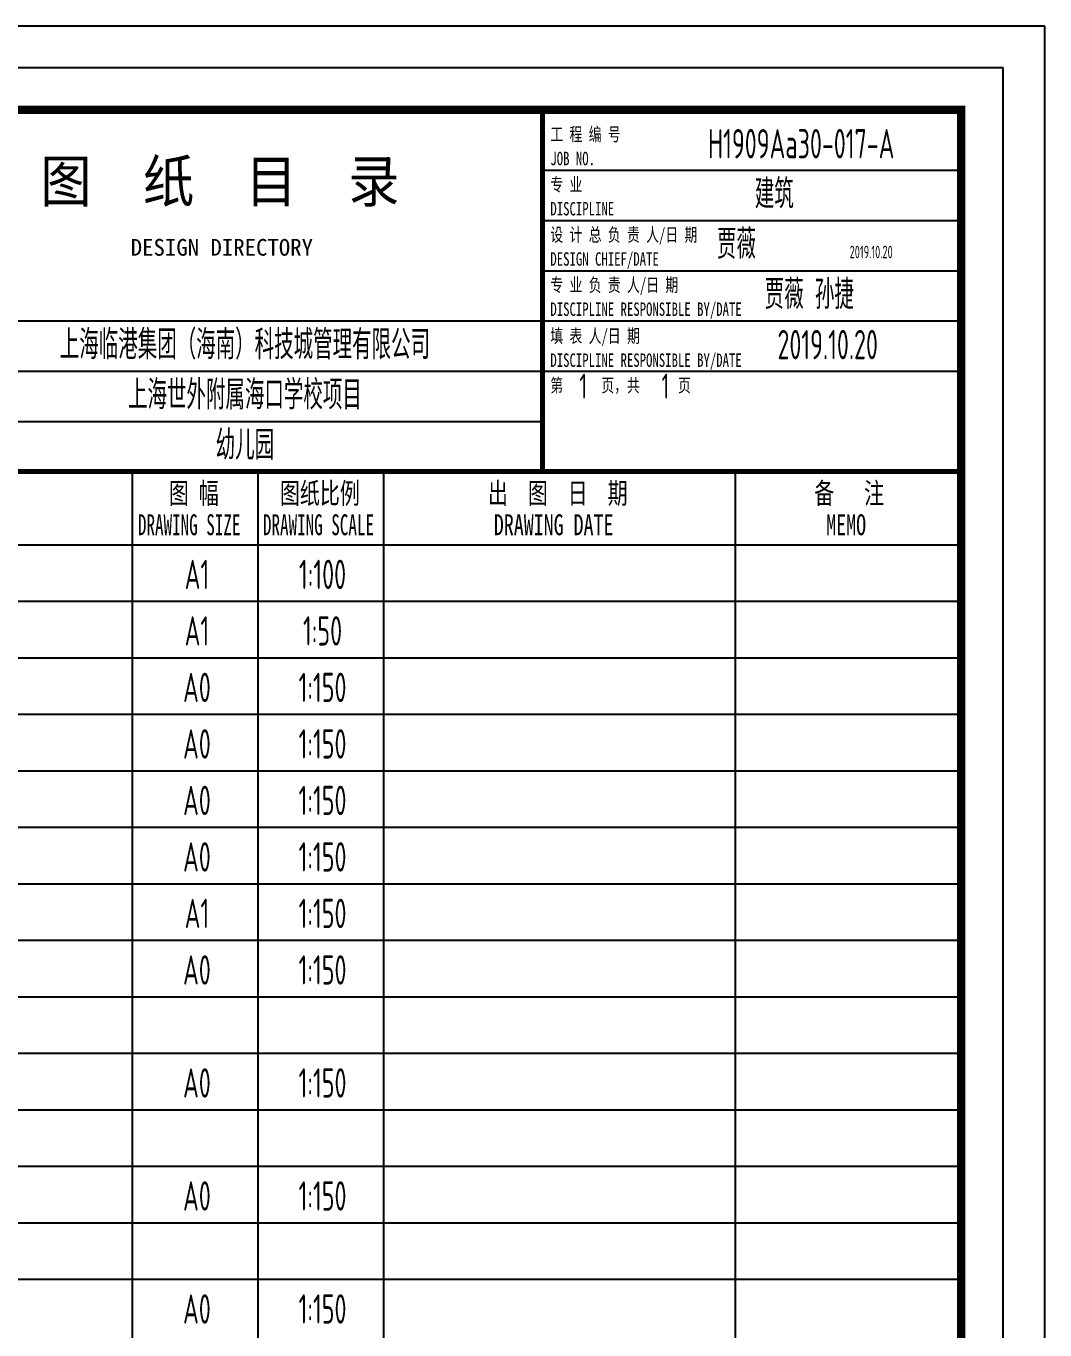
# Model space of a CAD drawing. Header units: millimetres. Extents: x -1048436 to -185795, y -983427 to 400387.
# Drawn here: x -820527 to -808358, y 372309 to 387885 of the extents above; entities that cross this region are included whole.
import ezdxf
from ezdxf.enums import TextEntityAlignment as Align

# ---------------------------------------------------------------- set-up
doc = ezdxf.new("R2010")
doc.units = ezdxf.units.MM
doc.header["$LTSCALE"] = 500
for name, color, linetype in [('C-NOTE', 4, 'Continuous'), ('C-SHET', 11, 'Continuous'), ('C-SHET-TTLB', 11, 'Continuous'), ('通-图框-文字', 4, 'Continuous')]:
    doc.layers.add(name, color=color, linetype=linetype)
doc.styles.add('SHEET-ECADI', font='simhei.ttf', dxfattribs={"width": 0.7})
doc.styles.add('XD2008', font='xd-hzs.shx', dxfattribs={"width": 0.7, "bigfont": 'xd-hztxt.shx'})
doc.styles.add('黑体', font='simhei.ttf')

# ---------------------------------------------------------------- blocks, each defined once
blk = doc.blocks.new('目录')
at = {"layer": 'C-SHET'}
for p, q in [((1387.77, 321.9), (1167.77, 321.9)), ((1387.77, 14.9), (1387.77, 321.9)), ((1382.77, 316.9), (1172.77, 316.9)), ((1382.77, 19.9), (1382.77, 316.9))]:
    blk.add_line(p, q, dxfattribs=at)
at = {"layer": 'C-SHET', "linetype": 'Continuous'}
for p, q in [((1278.77, 268.68), (1278.77, 81.15)), ((1293.77, 268.68), (1293.77, 91.15)), ((1308.77, 268.68), (1308.77, 91.15)), ((1350.77, 268.68), (1350.77, 91.15)), ((1377.77, 259.9), (1177.77, 259.9)), ((1377.77, 253.15), (1189.77, 253.15)), ((1377.77, 246.4), (1189.77, 246.4)), ((1377.77, 239.65), (1189.77, 239.65)), ((1377.77, 232.9), (1189.77, 232.9)), ((1377.77, 226.15), (1189.77, 226.15)), ((1377.77, 219.4), (1189.77, 219.4)), ((1377.77, 212.65), (1189.77, 212.65)), ((1377.77, 205.9), (1189.77, 205.9)), ((1377.77, 199.15), (1189.77, 199.15)), ((1377.77, 192.4), (1189.77, 192.4)), ((1377.77, 185.65), (1189.77, 185.65)), ((1377.77, 178.9), (1189.77, 178.9)), ((1377.77, 172.15), (1189.77, 172.15))]:
    blk.add_line(p, q, dxfattribs=at)
at = {"layer": 'C-SHET', "const_width": 1}
blk.add_lwpolyline([(1377.77, 24.9), (1177.77, 24.9), (1177.77, 311.9), (1377.77, 311.9)], close=True, dxfattribs=at)
at = {"layer": 'C-SHET-TTLB'}
for p, q in [((1327.75, 304.68), (1377.77, 304.68)), ((1327.75, 298.68), (1377.77, 298.68)), ((1327.75, 292.68), (1377.77, 292.68)), ((1252.77, 286.68), (1377.77, 286.68)), ((1252.77, 280.68), (1377.77, 280.68)), ((1252.77, 274.68), (1327.75, 274.68))]:
    blk.add_line(p, q, dxfattribs=at)
at = {"layer": 'C-SHET-TTLB', "const_width": 0.6}
blk.add_lwpolyline([(1327.75, 268.68), (1327.75, 311.9)], dxfattribs=at)
at = {"layer": 'C-SHET-TTLB'}
blk.add_lwpolyline([(1177.77, 268.68, 0.6, 0.6, 0), (1377.77, 268.68, 0.9, 0.9, 0)], format="xyseb", dxfattribs=at)
for s, height, style, width, p in [('工 程 编 号', 1.6, 'SHEET-ECADI', 0.7, (1328.7, 308.18)), ('JOB NO.', 1.6, 'SHEET-ECADI', 0.7, (1328.7, 305.28)), ('图  纸  目  录', 5, '黑体', 0.9, (1267.77, 300.88)), ('专 业', 1.6, 'SHEET-ECADI', 0.7, (1328.7, 302.18)), ('DISCIPLINE', 1.6, 'SHEET-ECADI', 0.7, (1328.7, 299.28)), ('设 计 总 负 责 人/日 期', 1.6, 'SHEET-ECADI', 0.7, (1328.7, 296.18)), ('DESIGN CHIEF/DATE', 1.6, 'SHEET-ECADI', 0.7, (1328.7, 293.28)), ('专 业 负 责 人/日 期', 1.6, 'SHEET-ECADI', 0.7, (1328.7, 290.18)), ('DISCIPLINE RESPONSIBLE BY/DATE', 1.6, 'SHEET-ECADI', 0.7, (1328.7, 287.28)), ('填 表 人/日 期', 1.6, 'SHEET-ECADI', 0.7, (1328.7, 284.09)), ('DISCIPLINE RESPONSIBLE BY/DATE', 1.6, 'SHEET-ECADI', 0.7, (1328.7, 281.19)), ('第      页，共      页', 1.6, 'SHEET-ECADI', 0.7, (1328.7, 278.18)), ('图 幅', 2.5, 'SHEET-ECADI', 0.7, (1283.13, 264.85)), ('图纸比例', 2.5, 'SHEET-ECADI', 0.7, (1296.39, 264.85)), ('出  图  日  期', 2.5, 'SHEET-ECADI', 0.7, (1321.24, 264.85)), ('备   注', 2.5, 'SHEET-ECADI', 0.7, (1360.22, 264.85)), ('DRAWING SIZE', 2.5, 'SHEET-ECADI', 0.6, (1279.44, 261.08)), ('DRAWING SCALE', 2.5, 'SHEET-ECADI', 0.6, (1294.37, 261.08)), ('DRAWING DATE', 2.5, 'SHEET-ECADI', 0.7, (1321.95, 261.08)), ('MEMO', 2.5, 'SHEET-ECADI', 0.7, (1361.65, 261.08))]:
    blk.add_text(s, height=height, dxfattribs=dict(at, style=style, width=width)).set_placement(p)
at = {"layer": 'C-SHET-TTLB', "style": 'SHEET-ECADI'}
blk.add_text('DESIGN DIRECTORY', height=2, dxfattribs=at).set_placement((1278.58, 294.47))

msp = doc.modelspace()

# ---------------------------------------------------------------- block references
at = {"layer": 'C-NOTE', "xscale": 100, "yscale": 100, "zscale": 100}
msp.add_blockref('目录', (-947134.7, 355695), dxfattribs=at)

# ---------------------------------------------------------------- texts
at = {"layer": '通-图框-文字', "style": 'XD2008', "width": 0.7}
for s, height, p in [('H1909Aa30-017-A', 350, (-811268.9, 386480)), ('建筑', 350, (-811590.6, 385880)), ('贾薇 ', 350, (-811975.2, 385280)), ('贾薇 孙捷', 350, (-811171.8, 384680)), ('上海临港集团（海南）科技城管理有限公司', 350, (-817912.9, 384080)), ('2019.10.20', 350, (-810952.3, 384080)), ('上海世外附属海口学校项目', 350, (-817912.9, 383480)), ('1', 300, (-813871.9, 383584.2)), ('1', 300, (-812891, 383584.2)), ('幼儿园', 350, (-817912.9, 382880)), ('A1', 350, (-818485.8, 381334.7)), ('1:100', 350, (-816985.8, 381334.7)), ('A1', 350, (-818485.8, 380659.7)), ('1:50', 350, (-816985.8, 380659.7)), ('A0', 350, (-818485.8, 379984.7)), ('1:150', 350, (-816985.8, 379984.7)), ('A0', 350, (-818485.8, 379309.7)), ('1:150', 350, (-816985.8, 379309.7)), ('A0', 350, (-818485.8, 378634.7)), ('1:150', 350, (-816985.8, 378634.7)), ('A0', 350, (-818485.8, 377959.7)), ('1:150', 350, (-816985.8, 377959.7)), ('A1', 350, (-818485.8, 377284.7)), ('1:150', 350, (-816985.8, 377284.7)), ('A0', 350, (-818485.8, 376609.7)), ('1:150', 350, (-816985.8, 376609.7)), ('A0', 350, (-818485.8, 375259.7)), ('1:150', 350, (-816985.8, 375259.7)), ('A0', 350, (-818485.8, 373909.7)), ('1:150', 350, (-816985.8, 373909.7)), ('A0', 350, (-818485.8, 372559.7)), ('1:150', 350, (-816985.8, 372559.7))]:
    msp.add_text(s, height=height, dxfattribs=at).set_placement(p, align=Align.MIDDLE_CENTER)
msp.add_text('2019.10.20', height=150, dxfattribs=at).set_placement((-810690.2, 385185.9), align=Align.MIDDLE_LEFT)

doc.saveas('drawing.dxf')
